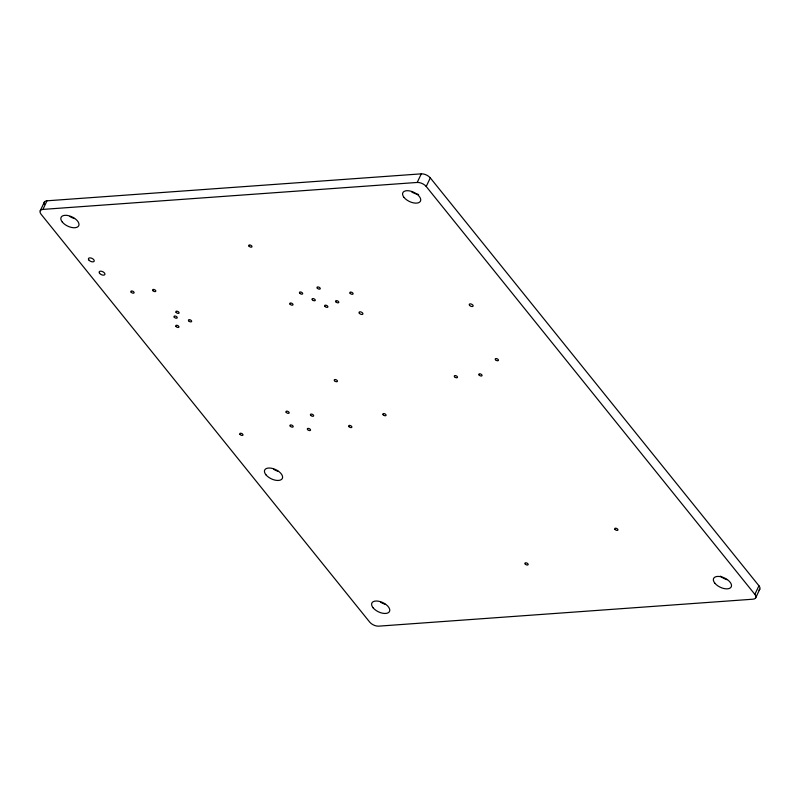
<?xml version="1.0" encoding="UTF-8"?>
<svg xmlns="http://www.w3.org/2000/svg" width="800" height="800" viewBox="0 0 800 800"><rect width="100%" height="100%" fill="white"/><g stroke="black" fill="none" stroke-linecap="round" stroke-linejoin="round"><path stroke-width="1.2" d="M40.23 210.76L44.32 202.16M758.93 585.77L754.85 594.37A6.98 3.65 25.4 0 1 752.99 599.2L378.71 626.15A6.98 3.65 25.4 0 1 369.71 622.11L41.07 214.23A6.98 3.65 25.4 0 1 42.92 209.4L47.01 200.8L421.29 173.85A6.98 3.65 25.4 0 1 430.29 177.89L758.93 585.77A6.98 3.65 25.4 0 1 758.88 590.11M42.92 209.4L417.21 182.45L421.29 173.85M754.85 594.37L426.21 186.49L430.29 177.89M755.68 597.84L759.77 589.24M278.14 471.29A9.77 5.1 25.4 0 1 273.53 469.22M418.6 194.45A9.77 5.1 25.4 0 1 411.66 191.9M74.53 218.58A9.77 5.1 25.4 0 1 69.92 216.51M385.31 604.3A9.77 5.1 25.4 0 1 380.7 602.23M727.05 579.68A9.77 5.1 25.4 0 1 720.47 576.17M44.41 204.47A6.98 3.65 25.4 0 1 47.01 200.8M417.21 182.45A6.98 3.65 25.4 0 1 426.21 186.49M174.27 317.21A1.74 0.91 25.4 0 0 177.07 318.03A1.74 0.91 25.4 0 0 175.53 316.11A1.74 0.91 25.4 0 0 174.27 317.21M265.93 474.79A9.77 5.1 25.4 0 0 281.65 479.34A9.77 5.1 25.4 0 0 272.99 468.59A9.77 5.1 25.4 0 0 265.93 474.79M404.06 197.46A9.77 5.1 25.4 0 0 419.78 202.02A9.77 5.1 25.4 0 0 411.12 191.27A9.77 5.1 25.4 0 0 404.06 197.46M240.02 434.44A1.74 0.91 25.4 0 0 242.83 435.25A1.74 0.91 25.4 0 0 241.28 433.33A1.74 0.91 25.4 0 0 240.02 434.44M62.32 222.08A9.77 5.1 25.4 0 0 78.04 226.63A9.77 5.1 25.4 0 0 69.38 215.88A9.77 5.1 25.4 0 0 62.32 222.08M99.6 273.34A3.14 1.64 25.4 0 0 104.65 274.8A3.14 1.64 25.4 0 0 101.87 271.35A3.14 1.64 25.4 0 0 99.6 273.34M614.97 529.39A1.74 0.91 25.4 0 0 617.78 530.21A1.74 0.91 25.4 0 0 616.23 528.29A1.74 0.91 25.4 0 0 614.97 529.39M307.57 429.57A1.74 0.91 25.4 0 0 310.38 430.39A1.74 0.91 25.4 0 0 308.83 428.47A1.74 0.91 25.4 0 0 307.57 429.57M317.29 288.15A1.74 0.91 25.4 0 0 320.09 288.96A1.74 0.91 25.4 0 0 318.55 287.04A1.74 0.91 25.4 0 0 317.29 288.15M299.71 293.17A1.74 0.91 25.4 0 0 302.52 293.98A1.74 0.91 25.4 0 0 300.97 292.06A1.74 0.91 25.4 0 0 299.71 293.17M383.1 414.75A1.74 0.91 25.4 0 0 385.9 415.57A1.74 0.91 25.4 0 0 384.36 413.65A1.74 0.91 25.4 0 0 383.1 414.75M188.69 320.87A1.74 0.91 25.4 0 0 191.5 321.68A1.74 0.91 25.4 0 0 189.95 319.76A1.74 0.91 25.4 0 0 188.69 320.87M286.21 412.35A1.74 0.91 25.4 0 0 289.02 413.16A1.74 0.91 25.4 0 0 287.48 411.24A1.74 0.91 25.4 0 0 286.21 412.35M290.22 426.13A1.74 0.91 25.4 0 0 293.03 426.95A1.74 0.91 25.4 0 0 291.48 425.03A1.74 0.91 25.4 0 0 290.22 426.13M525.2 564A1.74 0.91 25.4 0 0 528.01 564.82A1.74 0.91 25.4 0 0 526.46 562.9A1.74 0.91 25.4 0 0 525.2 564M334.49 380.73A1.74 0.91 25.4 0 0 337.29 381.54A1.74 0.91 25.4 0 0 335.75 379.62A1.74 0.91 25.4 0 0 334.49 380.73M495.5 359.75A1.74 0.91 25.4 0 0 498.31 360.56A1.74 0.91 25.4 0 0 496.76 358.64A1.74 0.91 25.4 0 0 495.5 359.75M348.91 426.6A1.74 0.91 25.4 0 0 351.71 427.41A1.74 0.91 25.4 0 0 350.17 425.49A1.74 0.91 25.4 0 0 348.91 426.6M176.12 312.39A1.74 0.91 25.4 0 0 178.93 313.2A1.74 0.91 25.4 0 0 177.38 311.28A1.74 0.91 25.4 0 0 176.12 312.39M175.99 326.47A1.74 0.91 25.4 0 0 178.79 327.28A1.74 0.91 25.4 0 0 177.25 325.37A1.74 0.91 25.4 0 0 175.99 326.47M359.35 313.26A2.09 1.09 25.4 0 0 362.72 314.24A2.09 1.09 25.4 0 0 360.86 311.94A2.09 1.09 25.4 0 0 359.35 313.26M714.84 583.18A9.77 5.1 25.4 0 0 730.56 587.74A9.77 5.1 25.4 0 0 721.9 576.99A9.77 5.1 25.4 0 0 714.84 583.18M373.1 607.8A9.77 5.1 25.4 0 0 388.82 612.35A9.77 5.1 25.4 0 0 380.16 601.6A9.77 5.1 25.4 0 0 373.1 607.8M88.88 260.04A3.14 1.64 25.4 0 0 93.94 261.5A3.14 1.64 25.4 0 0 91.15 258.05A3.14 1.64 25.4 0 0 88.88 260.04M469.57 305.33A2.09 1.09 25.4 0 0 472.94 306.3A2.09 1.09 25.4 0 0 471.09 304A2.09 1.09 25.4 0 0 469.57 305.33M312.3 299.77A1.74 0.91 25.4 0 0 315.11 300.58A1.74 0.91 25.4 0 0 313.56 298.66A1.74 0.91 25.4 0 0 312.3 299.77M350.12 293.29A1.74 0.91 25.4 0 0 352.93 294.1A1.74 0.91 25.4 0 0 351.39 292.18A1.74 0.91 25.4 0 0 350.12 293.29M249.02 246.16A1.74 0.91 25.4 0 0 251.83 246.97A1.74 0.91 25.4 0 0 250.28 245.05A1.74 0.91 25.4 0 0 249.02 246.16M290.03 304.18A1.74 0.91 25.4 0 0 292.84 305A1.74 0.91 25.4 0 0 291.29 303.08A1.74 0.91 25.4 0 0 290.03 304.18M479.09 375A1.74 0.91 25.4 0 0 481.9 375.82A1.74 0.91 25.4 0 0 480.35 373.9A1.74 0.91 25.4 0 0 479.09 375M454.54 376.77A1.74 0.91 25.4 0 0 457.34 377.58A1.74 0.91 25.4 0 0 455.8 375.66A1.74 0.91 25.4 0 0 454.54 376.77M335.84 301.82A1.74 0.91 25.4 0 0 338.65 302.64A1.74 0.91 25.4 0 0 337.1 300.72A1.74 0.91 25.4 0 0 335.84 301.82M324.92 306.36A1.74 0.91 25.4 0 0 327.73 307.18A1.74 0.91 25.4 0 0 326.18 305.26A1.74 0.91 25.4 0 0 324.92 306.36M310.67 415.28A1.74 0.91 25.4 0 0 313.48 416.09A1.74 0.91 25.4 0 0 311.93 414.17A1.74 0.91 25.4 0 0 310.67 415.28M152.83 290.61A1.74 0.91 25.4 0 0 155.64 291.43A1.74 0.91 25.4 0 0 154.09 289.51A1.74 0.91 25.4 0 0 152.83 290.61M131.14 292.18A1.74 0.91 25.4 0 0 133.94 292.99A1.74 0.91 25.4 0 0 132.4 291.07A1.74 0.91 25.4 0 0 131.14 292.18"/></g></svg>
